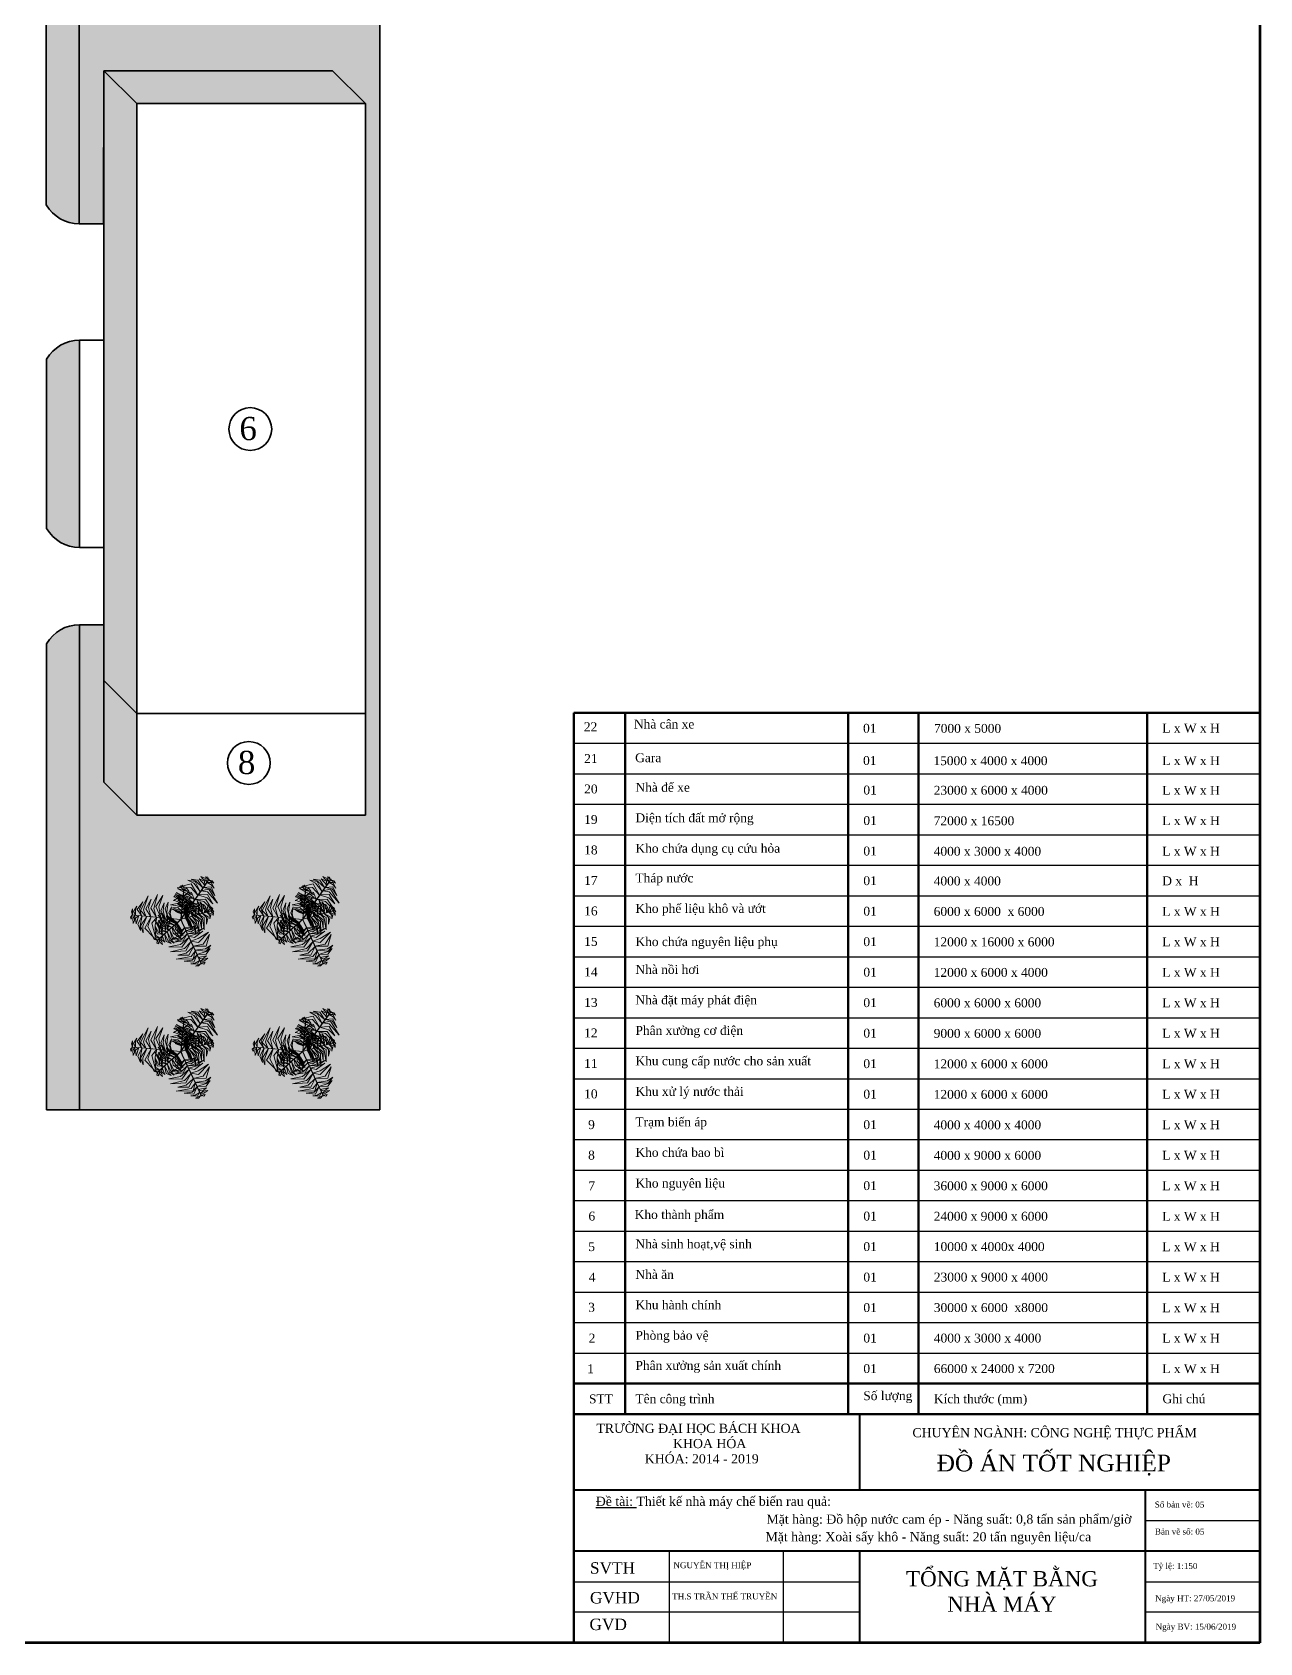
# Model space of a CAD drawing. Header units: inches. Extents: x -4475333 to 345677417, y -211198149 to 2125895.
# Drawn here: x -1512486 to -1464171, y 494714 to 558096 of the extents above; entities that cross this region are included whole.
import ezdxf

# ---------------------------------------------------------------- set-up
doc = ezdxf.new("R2010")
doc.units = ezdxf.units.IN
doc.header["$LTSCALE"] = 150
doc.header["$MEASUREMENT"] = 0
for name, color, linetype, lineweight in [('cb', 1, 'Continuous', 50), ('EEEE', 7, 'Continuous', 0), ('KHUNG BVE', 7, 'Continuous', 0)]:
    doc.layers.add(name, color=color, linetype=linetype, lineweight=lineweight)
for name, color, linetype in [('Co ban', 21, 'Continuous'), ('khung tên', 100, 'Continuous'), ('m', 3, 'Continuous'), ('net lien', 1, 'Continuous')]:
    doc.layers.add(name, color=color, linetype=linetype)
doc.styles.add('NAM', font='arial.ttf', dxfattribs={"height": 200})
doc.styles.get("Standard").update_dxf_attribs({"font": 'times.ttf', "height": 100})

# ---------------------------------------------------------------- blocks, each defined once
blk = doc.blocks.new('A$C39A4002C')
at = {"color": 7, "lineweight": 5}
for points in [[(885, 913, -228), (822, 970, -255), (782, 988, -260), (841, 980, -263)], [(901, 936, -244), (852, 991, -272), (898, 972, -266)], [(922, 966, -276), (884, 991, -289), (866, 1012, -306), (906, 994, -303)], [(933, 981, -300), (907, 1010, -322), (927, 1007, -328)], [(913, 952, -256), (916, 952, -256), (940, 987, -309), (937, 987, -309)], [(475, 658, -222), (454, 733, -235), (488, 854, -265), (430, 736, -233)], [(710, 833, 92), (643, 856, 78), (646, 855, 70), (653, 871, 82)], [(769, 749, -246), (738, 785, -246), (656, 848, -273), (730, 812, -231)], [(715, 893, 91), (679, 900, 81), (659, 912, 73), (693, 914, 79)], [(811, 807, -222), (759, 853, -236), (665, 904, -261), (786, 871, -230)], [(839, 848, -216), (778, 915, -234), (680, 921, -258), (782, 946, -234)], [(784, 769, -227), (719, 832, -245), (681, 856, -255), (767, 819, -233)], [(718, 914, 84), (688, 930, 72), (704, 937, 73)], [(707, 807, 88), (710, 807, 88), (717, 876, 96), (714, 876, 96)], [(712, 838, 91), (758, 859, 84), (786, 854, 71), (756, 876, 87)], [(714, 876, 96), (717, 876, 96), (721, 922, 81), (718, 922, 81)], [(718, 888, 91), (751, 893, 81), (761, 887, 77), (742, 910, 78)], [(862, 880, -212), (804, 952, -229), (753, 979, -242), (817, 968, -226)], [(778, 761, -228), (781, 761, -228), (871, 888, -211), (868, 888, -211)], [(839, 850, -216), (921, 826, -231), (972, 772, -249), (924, 855, -225)], [(867, 886, -212), (924, 877, -221), (1011, 778, -252), (935, 902, -216)], [(868, 888, -211), (871, 888, -211), (916, 952, -257), (913, 952, -257)], [(890, 916, -232), (948, 903, -260), (989, 846, -262), (956, 921, -270)], [(923, 959, -272), (958, 938, -289), (982, 909, -287), (956, 960, -305)], [(934, 982, -302), (979, 954, -323), (965, 975, -327)], [(269, 675, -302), (270, 728, -323), (259, 704, -327)], [(294, 677, -272), (294, 717, -289), (308, 753, -287), (277, 705, -305)], [(348, 670, -232), (329, 726, -260), (359, 791, -262), (310, 724, -270)], [(385, 664, -212), (365, 719, -221), (407, 843, -252), (338, 715, -216)], [(430, 658, -216), (410, 741, -231), (431, 813, -249), (384, 729, -225)], [(518, 652, -226), (500, 747, -244), (533, 844, -269), (474, 748, -241)], [(551, 649, -245), (536, 713, -238), (545, 782, -264), (516, 711, -212)], [(582, 644, -283), (568, 700, -277), (580, 787, -309), (554, 730, -265)], [(609, 644, -318), (599, 689, -314), (609, 746, -337), (586, 693, -298)], [(701, 743, 32), (647, 758, 25), (600, 765, 2), (658, 776, 45)], [(696, 701, -21), (660, 712, -16), (604, 729, -32), (643, 721, 3)], [(698, 712, 4), (628, 734, -1), (618, 737, -9), (666, 739, 16)], [(704, 775, 60), (635, 801, 58), (626, 803, 15), (662, 821, 71)], [(706, 800, 82), (638, 831, 84), (629, 834, 71), (641, 844, 96)], [(696, 692, -63), (664, 703, -53), (629, 716, -63), (669, 706, -31)], [(695, 684, -101), (663, 696, -87), (641, 707, -88), (666, 700, -67)], [(752, 723, -284), (726, 758, -280), (666, 807, -297), (740, 767, -259)], [(736, 701, -319), (712, 738, -311), (668, 780, -318), (722, 748, -292)], [(694, 693, -61), (714, 699, -48), (784, 700, -72), (737, 705, -31)], [(694, 671, -163), (696, 671, -163), (700, 705, -2), (697, 705, -2)], [(697, 705, -2), (700, 705, -2), (710, 807, 88), (707, 807, 88)], [(697, 702, -20), (723, 709, -5), (778, 709, -24), (720, 715, 23)], [(698, 719, 10), (775, 735, 10), (814, 724, -18), (775, 752, 26)], [(703, 776, 61), (769, 794, 64), (788, 788, 45), (760, 810, 81)], [(703, 747, 34), (763, 765, 39), (822, 753, 7), (765, 781, 53)], [(707, 806, 87), (751, 822, 93), (789, 822, 56), (748, 840, 109)], [(710, 664, -376), (713, 664, -376), (781, 761, -228), (778, 761, -228)], [(730, 648, -222), (730, 681, -208), (726, 731, -208), (734, 681, -188)], [(738, 650, -184), (737, 683, -174), (730, 745, -183), (742, 680, -152)], [(747, 652, -142), (744, 690, -136), (734, 773, -153), (747, 709, -117)], [(757, 655, -116), (753, 728, -122), (746, 763, -130), (771, 694, -105)], [(751, 726, -283), (806, 709, -277), (875, 656, -309), (839, 707, -265)], [(787, 664, -89), (782, 719, -95), (758, 800, -119), (803, 715, -76)], [(770, 750, -245), (834, 731, -238), (888, 688, -264), (842, 749, -212)], [(818, 672, -61), (818, 746, -63), (773, 803, -106), (833, 762, -50)], [(790, 777, -226), (881, 745, -244), (949, 669, -269), (894, 768, -241)], [(816, 811, -222), (892, 792, -235), (980, 702, -265), (906, 812, -233)], [(843, 679, -38), (847, 754, -37), (834, 798, -50), (860, 756, -25)], [(875, 688, -29), (872, 758, -42), (859, 789, -50), (890, 754, -39)], [(899, 694, -26), (903, 756, -37), (919, 720, -28)], [(916, 699, -25), (919, 699, -25), (964, 711, -40), (961, 711, -40)], [(933, 704, -30), (926, 741, -40), (930, 763, -48), (944, 732, -42)], [(953, 709, -37), (958, 742, -48), (970, 731, -48)], [(955, 710, -38), (975, 671, -51), (976, 692, -49)], [(270, 675, -300), (258, 637, -322), (250, 656, -328)], [(305, 671, -256), (308, 671, -256), (265, 675, -309), (263, 675, -309)], [(288, 673, -276), (286, 626, -289), (276, 601, -306), (272, 644, -303)], [(325, 670, -244), (301, 599, -272), (295, 648, -266)], [(383, 664, -211), (386, 664, -211), (308, 671, -257), (305, 671, -257)], [(353, 667, -228), (335, 583, -255), (340, 540, -260), (316, 595, -263)], [(393, 663, -212), (359, 577, -229), (361, 520, -242), (339, 581, -226)], [(432, 660, -216), (404, 573, -234), (449, 485, -258), (376, 561, -234)], [(538, 650, -228), (541, 650, -228), (386, 664, -211), (383, 664, -211)], [(481, 655, -222), (468, 587, -236), (471, 481, -261), (438, 602, -230)], [(568, 528, -34), (525, 546, -28), (465, 629, -65), (515, 531, -11)], [(543, 507, -29), (495, 523, -36), (471, 574, -50), (485, 510, -34)], [(528, 651, -227), (506, 563, -245), (504, 519, -255), (493, 612, -233)], [(611, 568, -86), (555, 596, -82), (494, 674, -114), (543, 586, -67)], [(592, 547, -60), (530, 579, -56), (495, 626, -76), (527, 560, -40)], [(553, 649, -246), (537, 603, -246), (524, 501, -273), (518, 583, -231)], [(634, 586, -111), (566, 626, -110), (520, 691, -139), (555, 613, -95)], [(656, 639, -376), (659, 639, -376), (541, 650, -228), (538, 650, -228)], [(584, 646, -284), (566, 607, -280), (554, 531, -297), (551, 614, -259)], [(647, 598, -140), (604, 627, -125), (563, 664, -145), (602, 621, -97)], [(655, 603, -182), (617, 628, -169), (565, 675, -193), (596, 640, -152)], [(644, 595, -122), (647, 595, -122), (570, 527, -33), (567, 527, -33)], [(611, 643, -319), (591, 605, -311), (576, 545, -318), (577, 608, -292)], [(659, 609, -220), (629, 630, -210), (596, 661, -229), (625, 628, -192)], [(616, 570, -89), (645, 523, -95), (702, 460, -119), (625, 517, -76)], [(639, 591, -116), (675, 527, -122), (697, 499, -130), (644, 550, -105)], [(670, 618, -284), (673, 618, -284), (647, 595, -122), (644, 595, -122)], [(647, 598, -142), (666, 565, -136), (713, 496, -153), (673, 547, -117)], [(654, 604, -184), (670, 575, -174), (704, 522, -183), (663, 576, -152)], [(656, 639, -376), (659, 639, -376), (693, 636, -553), (690, 636, -553)], [(660, 610, -222), (675, 580, -208), (701, 537, -208), (671, 578, -188)], [(670, 618, -284), (673, 618, -284), (693, 637, -482), (691, 637, -482)], [(710, 664, -376), (713, 664, -376), (693, 636, -553), (690, 636, -553)], [(704, 605, -376), (707, 605, -376), (693, 636, -553), (690, 636, -553)], [(694, 671, -163), (696, 671, -163), (694, 643, -362), (691, 643, -362)], [(718, 644, -284), (720, 644, -284), (693, 637, -482), (691, 637, -482)], [(695, 685, -99), (706, 690, -89), (752, 689, -108), (708, 694, -72)], [(704, 605, -376), (707, 605, -376), (757, 498, -228), (754, 498, -228)], [(718, 644, -284), (720, 644, -284), (754, 653, -122), (751, 653, -122)], [(723, 564, -319), (767, 566, -311), (826, 583, -318), (771, 552, -292)], [(731, 648, -220), (749, 616, -210), (765, 573, -229), (753, 615, -192)], [(735, 539, -284), (777, 544, -280), (850, 571, -297), (778, 527, -259)], [(737, 702, -318), (782, 688, -314), (825, 652, -337), (791, 698, -298)], [(738, 651, -182), (760, 612, -169), (786, 547, -193), (774, 592, -152)], [(747, 653, -140), (773, 607, -125), (793, 556, -145), (777, 612, -97)], [(751, 653, -122), (754, 653, -122), (853, 681, -33), (850, 681, -33)], [(764, 657, -111), (807, 591, -110), (820, 513, -139), (823, 598, -95)], [(792, 663, -86), (830, 613, -82), (851, 516, -114), (846, 617, -67)], [(819, 674, -60), (860, 618, -56), (871, 560, -76), (871, 633, -40)], [(849, 680, -34), (880, 645, -28), (896, 544, -65), (895, 654, -11)], [(850, 681, -32), (853, 681, -32), (919, 699, -25), (916, 699, -25)], [(880, 687, -29), (916, 652, -36), (916, 596, -50), (931, 659, -34)], [(929, 699, -30), (946, 670, -40), (946, 640, -44), (958, 685, -43)], [(486, 455, -38), (451, 480, -51), (459, 461, -49)], [(504, 475, -30), (477, 494, -40), (463, 521, -44), (472, 475, -43)], [(516, 481, -25), (519, 481, -25), (484, 450, -40), (482, 450, -40)], [(487, 456, -37), (498, 424, -48), (482, 429, -48)], [(503, 469, -30), (525, 439, -40), (532, 417, -48), (506, 439, -42)], [(567, 527, -32), (570, 527, -32), (519, 481, -25), (516, 481, -25)], [(529, 493, -26), (553, 436, -37), (523, 461, -28)], [(548, 509, -29), (581, 448, -42), (607, 426, -50), (564, 443, -39)], [(573, 532, -38), (603, 463, -37), (634, 429, -50), (592, 455, -25)], [(762, 479, -226), (688, 417, -244), (588, 396, -269), (701, 393, -241)], [(592, 549, -61), (625, 482, -63), (690, 452, -106), (618, 462, -50)], [(779, 439, -222), (724, 383, -235), (602, 352, -265), (734, 361, -233)], [(737, 538, -283), (695, 499, -277), (614, 466, -309), (676, 472, -265)], [(724, 563, -318), (689, 531, -314), (636, 511, -337), (693, 518, -298)], [(748, 510, -245), (700, 464, -238), (636, 438, -264), (712, 448, -212)], [(748, 511, -246), (795, 520, -246), (890, 560, -273), (822, 514, -231)], [(754, 498, -228), (757, 498, -228), (822, 356, -211), (819, 356, -211)], [(758, 489, -227), (845, 514, -245), (885, 534, -255), (810, 478, -233)], [(778, 446, -222), (843, 468, -236), (934, 524, -261), (845, 435, -230)], [(798, 401, -216), (888, 420, -234), (941, 503, -258), (912, 402, -234)], [(818, 358, -212), (781, 313, -221), (652, 288, -252), (798, 291, -216)], [(801, 400, -216), (739, 341, -231), (666, 324, -249), (762, 324, -225)], [(832, 323, -232), (792, 279, -260), (722, 272, -262), (804, 263, -270)], [(815, 366, -212), (907, 380, -229), (955, 410, -242), (913, 360, -226)], [(819, 356, -211), (822, 356, -211), (855, 285, -257), (852, 285, -257)], [(832, 329, -228), (913, 355, -255), (948, 381, -260), (912, 333, -263)], [(843, 303, -244), (917, 319, -272), (877, 288, -266)], [(852, 285, -256), (855, 285, -256), (873, 247, -309), (870, 247, -309)], [(859, 270, -276), (901, 291, -289), (927, 296, -306), (892, 270, -303)], [(853, 273, -272), (818, 253, -289), (780, 247, -287), (837, 244, -305)], [(867, 252, -302), (821, 227, -323), (846, 229, -327)], [(867, 253, -300), (905, 261, -322), (893, 245, -328)]]:
    blk.add_3dface(points, dxfattribs=at)

msp = doc.modelspace()

# ---------------------------------------------------------------- hatches: boundary and pattern name
at = {"layer": 'KHUNG BVE', "linetype": 'Continuous', "lineweight": 9, "ltscale": 10}
h = msp.add_hatch(dxfattribs=at)
h.set_pattern_fill('GRASS', color=256, scale=1000, style=0)
h.set_pattern_definition([(90, (-6287869.84, -919464.7), (-707.10678, 707.10678), [187.5, -1226.71356]), (45, (-6287869.8, -919464.7), (-707.10678, 707.10678), [187.5, -812.5]), (135, (-6287869.8, -919464.7), (-707.10678, -707.10678), [187.5, -812.5])])
h.paths.add_polyline_path([(-1518871.4, 588957.5), (-1506871.4, 588957.5), (-1506871.4, 582957.5), (-1514065.9, 582957.5), (-1514065.9, 581572.5), (-1510634.5, 581572.5), (-1510634.5, 572960.3), (-1509676, 572960.3), (-1509676, 574924.9), (-1503676, 574924.9), (-1502379.8, 573628.8), (-1502379.8, 567628.8), (-1508379.8, 567628.8), (-1509676, 568924.9), (-1509676, 570673.2), (-1510634.5, 570673.2), (-1510634.5, 562683.6), (-1509676, 562683.6), (-1509676, 563794.6), (-1505676, 563794.6), (-1505003.6, 563122.2), (-1505003.6, 560122.2), (-1509003.6, 560122.2), (-1509676, 560794.6), (-1509676, 561398.8), (-1510634.5, 561398.8), (-1510634.5, 550555.9), (-1509676, 550555.9), (-1509665.1, 556580.6), (-1500665.1, 556580.6), (-1499368.9, 555284.5), (-1499368.9, 527284.5), (-1508368.9, 527284.5), (-1509665.1, 528580.6), (-1509665.1, 534779.8), (-1510622.7, 534779.8), (-1510623.5, 515688.8), (-1498804.2, 515688.8), (-1498804.2, 590688.8), (-1630804.2, 590688.8), (-1630804.2, 576346.6), (-1618780.8, 576346.6), (-1618780.8, 577174.6), (-1628039.4, 577174.6), (-1629335, 578470), (-1629335, 590470), (-1612335, 590470), (-1611039.4, 589174.6), (-1611039.4, 581572.5), (-1602114, 581572.5), (-1602114, 582914), (-1605114, 582914), (-1606410.2, 584210.1), (-1606410.2, 590210.1), (-1597410.2, 590271.5), (-1596114, 588975.4), (-1596114, 582914), (-1599114, 582914), (-1599114, 581572.5), (-1590623.9, 581572.5), (-1590623.9, 583000.9), (-1591623.9, 583000.9), (-1592296.3, 583673.3), (-1592296.3, 587673.3), (-1588296.3, 587673.3), (-1587623.9, 587000.9), (-1587623.9, 583000.9), (-1588623.9, 583000.9), (-1588623.9, 581572.5), (-1581556.7, 581572.5), (-1581556.7, 582957.5), (-1583556.7, 582957.5), (-1584852.9, 584253.6), (-1584852.9, 590253.6), (-1578852.9, 590253.6), (-1577556.7, 588957.5), (-1577556.7, 582957.5), (-1579556.7, 582957.5), (-1579556.7, 581572.5), (-1572257.3, 581572.5), (-1572257.3, 584392.9), (-1574143.2, 586197.5, -1.0800973), (-1571399.1, 589091.5), (-1569479.1, 587171.7, -0.2483349), (-1568603.7, 585517.8, -0.1506824), (-1568951.1, 584391.5), (-1568951.1, 581572.5), (-1560055.6, 581572.5), (-1560055.6, 583028.5), (-1563555.6, 583028.5), (-1564851.8, 584324.6), (-1564851.8, 590324.6), (-1554616.4, 590324.6), (-1553320.2, 589028.5), (-1553320.2, 583028.5), (-1557055.6, 583028.5), (-1557055.6, 581572.5), (-1544632.6, 581572.5), (-1544632.6, 583343.6), (-1549132.6, 583343.6), (-1549805.1, 584016), (-1549805.1, 590016), (-1537805.1, 590016), (-1537132.6, 589343.6), (-1537132.6, 583343.6), (-1541632.6, 583343.6), (-1541632.6, 581572.5), (-1529711, 581572.5), (-1529711, 582957.5), (-1533211, 582957.5), (-1533883.5, 583629.8), (-1533883.5, 587629.8), (-1523883.5, 587629.8), (-1523211, 586957.5), (-1523211, 582957.5), (-1526711, 582957.5), (-1526711, 581572.5), (-1517355.4, 581572.5), (-1517355.4, 582957.5), (-1518871.4, 582957.5)])
h = msp.add_hatch(dxfattribs=at)
h.set_pattern_fill('AR-BRSTD', color=256, scale=100, style=0)
h.set_pattern_definition([(0, (-5708281.57, -919464.67), (0, 266.7), []), (90, (-5708281.57, -919464.67), (-400, 266.7), [266.7, -266.7])])
h.paths.add_polyline_path([(-1510623.5, 534779.8, 0.2664696), (-1511922, 534032.3), (-1511922, 515688.8), (-1510623.5, 515688.8)])
h.paths.add_polyline_path([(-1510622.7, 545976.4, 0.2664696), (-1511921.2, 545228.9), (-1511922, 538566.2, 0.2664696), (-1510623.5, 537818.7)])
h.paths.add_polyline_path([(-1510634.5, 561398.8, 0.2664696), (-1511932.9, 560651.3), (-1511932.9, 551303.4, 0.2664696), (-1510634.5, 550555.9)])
h.paths.add_polyline_path([(-1510634.5, 581572.5), (-1514065.9, 581572.5, 0.3264118), (-1512744.4, 580565.8), (-1511932.9, 580565.8), (-1511932.9, 573707.8, 0.2664746), (-1510634.5, 572960.3)])
h.paths.add_polyline_path([(-1510634.5, 570673.2, 0.2664696), (-1511932.9, 569925.7), (-1511932.9, 563431.1, 0.2664746), (-1510634.5, 562683.6)])
at = {"layer": 'net lien', "linetype": 'Continuous', "lineweight": 9, "ltscale": 10}
h = msp.add_hatch(color=256, dxfattribs=at)
h.paths.add_polyline_path([(-1508368.9, 555284.5), (-1509665.1, 556580.6), (-1509665.1, 534779.8), (-1509664.3, 534779.8), (-1509664.3, 532579.8), (-1508368.9, 531284.5)])
h.paths.add_polyline_path([(-1508368.9, 531284.5), (-1509664.3, 532579.8), (-1509664.3, 528579.8), (-1508368.9, 527284.5)])
h.paths.add_polyline_path([(-1500665.1, 556580.6), (-1509665.1, 556580.6), (-1508368.9, 555284.5), (-1499368.9, 555284.5)])

# ---------------------------------------------------------------- linework, layer by layer
at = {"layer": 'Co ban', "linetype": 'Continuous', "lineweight": -2, "ltscale": 10}
for p, q in [((-1498804.2, 590688.8), (-1498804.2, 515688.8)), ((-1509665.1, 556580.6), (-1509676, 550555.9)), ((-1509676, 550555.9), (-1510634.4, 550555.9)), ((-1510623.5, 534779.8), (-1509664.3, 534779.8)), ((-1510622.7, 534779.8), (-1509664.3, 534779.8)), ((-1510622.7, 534779.8), (-1509664.3, 534779.8)), ((-1509664.3, 534779.8), (-1509664.3, 528580.6)), ((-1510623.5, 515688.8), (-1498804.2, 515688.8))]:
    msp.add_line(p, q, dxfattribs=at)
at = {"layer": 'EEEE', "color": 1, "linetype": 'Continuous', "lineweight": 70, "ltscale": 10}
msp.add_lwpolyline([(-1464172.9, 494713.5), (-1637272.9, 494713.5), (-1637272.9, 617863.5), (-1464172.9, 617863.5), (-1464172.9, 494713.5)], close=True, dxfattribs=at)
at = {"layer": 'KHUNG BVE', "linetype": 'Continuous', "lineweight": 35, "ltscale": 10}
for p, q in [((-1498804.2, 515688.8), (-1498804.2, 590688.8)), ((-1510634.5, 561398.8), (-1510634.5, 550555.9)), ((-1510634.5, 550555.9), (-1510634.5, 561398.8)), ((-1511932.9, 551303.4), (-1511932.9, 560651.3)), ((-1509665.1, 556580.6), (-1509676, 550555.9)), ((-1509665.1, 556580.6), (-1508368.9, 555284.5)), ((-1509665.1, 556580.6), (-1500665.1, 556580.6)), ((-1509665.1, 556580.6), (-1509665.1, 528580.6)), ((-1500665.1, 556580.6), (-1509665.1, 556580.6)), ((-1500665.1, 556580.6), (-1499368.9, 555284.5)), ((-1499368.9, 555284.5), (-1500665.1, 556580.6)), ((-1508368.9, 555284.5), (-1499368.9, 555284.5)), ((-1508368.9, 531284.5), (-1508368.9, 555284.5)), ((-1499368.9, 555284.5), (-1499368.9, 531284.5)), ((-1499368.9, 527284.5), (-1499368.9, 555284.5)), ((-1509676, 550555.9), (-1510634.5, 550555.9)), ((-1510634.4, 550555.9), (-1509676, 550555.9)), ((-1510623.5, 537818.7), (-1510622.7, 545976.4)), ((-1510622.7, 545976.4), (-1509664.3, 545976.4)), ((-1511922, 538566.2), (-1511921.2, 545228.9)), ((-1509665.1, 538636.5), (-1509665.1, 542636.5)), ((-1510623.5, 537818.7), (-1509665.1, 537818.7)), ((-1510623.5, 534779.8), (-1510623.5, 515688.8)), ((-1510623.5, 515688.8), (-1510622.7, 534779.8)), ((-1510622.7, 534779.8), (-1509664.3, 534779.8)), ((-1509664.3, 534779.8), (-1509665.1, 528580.6)), ((-1511922, 515688.8), (-1511922, 534032.3)), ((-1509665.1, 532580.6), (-1508368.9, 531284.5)), ((-1508368.9, 531284.5), (-1499368.9, 531284.5)), ((-1508368.9, 531284.5), (-1508368.9, 527284.5)), ((-1508368.9, 527284.5), (-1508368.9, 531284.5)), ((-1499368.9, 531284.5), (-1499368.9, 527284.5)), ((-1509665.1, 528580.6), (-1508368.9, 527284.5)), ((-1509665.1, 528580.6), (-1508368.9, 527284.5)), ((-1499368.9, 527284.5), (-1508368.9, 527284.5)), ((-1508368.9, 527284.5), (-1499368.9, 527284.5)), ((-1510623.5, 515688.8), (-1511922, 515688.8)), ((-1498804.2, 515688.8), (-1510623.5, 515688.8))]:
    msp.add_line(p, q, dxfattribs=at)
at = {"layer": 'KHUNG BVE', "linetype": 'Continuous', "lineweight": 50, "ltscale": 10}
for p, q in [((-1491174.9, 531313.5), (-1464174.9, 531313.5)), ((-1491163.1, 531313.5), (-1491171, 494713.5)), ((-1491163.1, 531313.5), (-1464174.9, 531313.5)), ((-1489148.4, 531313.5), (-1489144.4, 503713.5)), ((-1480373.1, 503713.5), (-1480373.1, 531313.5)), ((-1477599.8, 531313.5), (-1477599.8, 503713.5)), ((-1468599.8, 503713.5), (-1468599.8, 531313.5)), ((-1464174.9, 531313.5), (-1464171, 494713.5)), ((-1489144.4, 521713.5), (-1489144.4, 527713.5)), ((-1480373.1, 527713.5), (-1480373.1, 519313.5)), ((-1468599.8, 527713.5), (-1468599.8, 519313.5)), ((-1489144.4, 520513.5), (-1489144.4, 526513.5)), ((-1480373.1, 526513.5), (-1480373.1, 518113.5)), ((-1468599.8, 526513.5), (-1468599.8, 518113.5)), ((-1489144.4, 519313.5), (-1489144.4, 525313.5)), ((-1480373.1, 525313.5), (-1480373.1, 516913.5)), ((-1468599.8, 525313.5), (-1468599.8, 516913.5)), ((-1489144.4, 518113.5), (-1489144.4, 524113.5)), ((-1480373.1, 524113.5), (-1480373.1, 515713.5)), ((-1468599.8, 524113.5), (-1468599.8, 515713.5)), ((-1489144.4, 516913.5), (-1489144.4, 522913.5)), ((-1480373.1, 522913.5), (-1480373.1, 514513.5)), ((-1468599.8, 522913.5), (-1468599.8, 514513.5)), ((-1489144.4, 515713.5), (-1489144.4, 521713.5)), ((-1480373.1, 521713.5), (-1480373.1, 513313.5)), ((-1468599.8, 521713.5), (-1468599.8, 513313.5)), ((-1489144.4, 514513.5), (-1489144.4, 520513.5)), ((-1480373.1, 520513.5), (-1480373.1, 512113.5)), ((-1468599.8, 520513.5), (-1468599.8, 512113.5)), ((-1489144.4, 513313.5), (-1489144.4, 519313.5)), ((-1480373.1, 519313.5), (-1480373.1, 510913.5)), ((-1468599.8, 519313.5), (-1468599.8, 510913.5)), ((-1489144.4, 512113.5), (-1489144.4, 518113.5)), ((-1480373.1, 518113.5), (-1480373.1, 509713.5)), ((-1468599.8, 518113.5), (-1468599.8, 509713.5)), ((-1489144.4, 506113.5), (-1489144.4, 516913.5)), ((-1489144.4, 507313.5), (-1489144.4, 516913.5)), ((-1489144.4, 508513.5), (-1489144.4, 516913.5)), ((-1489144.4, 509713.5), (-1489144.4, 516913.5)), ((-1489144.4, 510913.5), (-1489144.4, 516913.5)), ((-1480373.1, 516913.5), (-1480373.1, 506113.5)), ((-1480373.1, 516913.5), (-1480373.1, 507313.5)), ((-1480373.1, 516913.5), (-1480373.1, 508513.5)), ((-1468599.8, 516913.5), (-1468599.8, 506113.5)), ((-1468599.8, 516913.5), (-1468599.8, 507313.5)), ((-1468599.8, 516913.5), (-1468599.8, 508513.5)), ((-1489144.4, 504913.5), (-1489144.4, 515713.5)), ((-1468599.8, 515713.5), (-1468599.8, 504913.5)), ((-1489144.4, 503713.5), (-1489144.4, 514513.5)), ((-1480373.1, 514513.5), (-1480373.1, 503713.5)), ((-1468599.8, 514513.5), (-1468599.8, 503713.5)), ((-1491171, 504913.5), (-1480373.1, 504913.5)), ((-1491171, 504913.5), (-1480373.1, 504913.5)), ((-1480373.1, 504913.5), (-1464171, 504913.5)), ((-1479897, 504913.5), (-1464171, 504913.5)), ((-1491174.7, 503713.7), (-1491174.7, 497732.5))]:
    msp.add_line(p, q, dxfattribs=at)
at = {"layer": 'KHUNG BVE', "linetype": 'Continuous', "lineweight": 25, "ltscale": 10}
for p, q in [((-1491171, 530113.5), (-1464171, 530113.5)), ((-1491171, 528913.5), (-1464171, 528913.5)), ((-1491171, 527713.5), (-1464171, 527713.5)), ((-1491171, 527713.5), (-1464171, 527713.5)), ((-1491171, 526513.5), (-1464171, 526513.5)), ((-1491171, 526513.5), (-1464171, 526513.5)), ((-1491171, 525313.5), (-1464171, 525313.5)), ((-1491171, 525313.5), (-1464171, 525313.5)), ((-1491171, 524113.5), (-1464171, 524113.5)), ((-1491171, 524113.5), (-1464171, 524113.5)), ((-1491171, 522913.5), (-1464171, 522913.5)), ((-1491171, 522913.5), (-1464171, 522913.5)), ((-1491171, 521713.5), (-1464171, 521713.5)), ((-1491171, 521713.5), (-1464171, 521713.5)), ((-1491171, 520513.5), (-1464171, 520513.5)), ((-1491171, 520513.5), (-1464171, 520513.5)), ((-1491171, 519313.5), (-1464171, 519313.5)), ((-1491171, 519313.5), (-1464171, 519313.5)), ((-1491171, 518113.5), (-1464171, 518113.5)), ((-1491171, 518113.5), (-1464171, 518113.5)), ((-1491171, 516913.5), (-1464171, 516913.5)), ((-1491171, 516913.5), (-1464171, 516913.5)), ((-1491171, 516913.5), (-1464171, 516913.5)), ((-1491171, 515713.5), (-1464171, 515713.5)), ((-1491171, 515713.5), (-1464171, 515713.5)), ((-1491171, 514513.5), (-1464171, 514513.5)), ((-1491171, 514513.5), (-1464171, 514513.5)), ((-1491171, 513313.5), (-1464171, 513313.5)), ((-1491171, 512113.5), (-1464171, 512113.5)), ((-1477599.8, 512113.5), (-1468599.8, 512113.7)), ((-1491171, 510913.5), (-1464171, 510913.5)), ((-1491171, 509713.5), (-1464171, 509713.5)), ((-1491171, 508513.5), (-1464171, 508513.5)), ((-1491171, 507313.5), (-1464171, 507313.5)), ((-1491171, 506113.5), (-1464171, 506113.5)), ((-1468672.9, 500713.7), (-1469797.9, 500713.5)), ((-1464172.9, 500713.5), (-1464172.9, 494713.7)), ((-1464172.9, 499513.7), (-1468672.9, 499513.7)), ((-1482922.9, 498313.7), (-1487422.9, 498313.4)), ((-1487422.9, 498313.4), (-1487422.9, 494713.7)), ((-1482922.9, 494713.7), (-1482922.9, 498313.7)), ((-1491172.9, 497113.7), (-1479922.9, 497113.7)), ((-1468672.9, 497113.7), (-1464172.9, 497113.7)), ((-1479922.9, 495913.7), (-1491172.9, 495913.7)), ((-1464172.9, 495913.7), (-1468672.9, 495913.7)), ((-1464172.9, 494713.7), (-1464172.9, 495913.7)), ((-1491172.6, 494713.5), (-1487422.6, 494713.5)), ((-1468742.7, 494714.1), (-1464242.6, 494713.7))]:
    msp.add_line(p, q, dxfattribs=at)
at = {"layer": 'KHUNG BVE', "linetype": 'Continuous', "lineweight": 40, "ltscale": 10}
for p, q in [((-1479922.9, 503713.7), (-1479922.9, 500713.7)), ((-1464172.9, 500713.7), (-1491172.9, 500713.7)), ((-1468672.9, 500713.7), (-1479922.9, 500714.4)), ((-1468672.9, 494714.1), (-1468672.9, 500713.7)), ((-1464172.9, 498313.7), (-1491172.9, 498313.7)), ((-1479922.9, 498313.7), (-1479922.9, 494713.7)), ((-1464242.6, 494713.7), (-1491242.6, 494713.7)), ((-1464172.9, 494713.7), (-1491172.9, 494713.7)), ((-1491172.6, 494713.5), (-1464242.6, 494713.7))]:
    msp.add_line(p, q, dxfattribs=at)
at = {"layer": 'KHUNG BVE', "linetype": 'Continuous', "lineweight": -2, "ltscale": 10}
for p, q in [((-1478725, 494713.6), (-1478650.2, 494713.6)), ((-1475732.8, 494713.6), (-1477528.1, 494713.6))]:
    msp.add_line(p, q, dxfattribs=at)
at = {"layer": 'KHUNG BVE', "linetype": 'Continuous', "lineweight": 50, "ltscale": 10}
msp.add_lwpolyline([(-1464172.9, 503713.7), (-1491172.6, 503713.7), (-1491172.6, 494713.5), (-1464172.9, 494713.5)], close=True, dxfattribs=at)
at = {"layer": 'KHUNG BVE', "linetype": 'Continuous', "lineweight": 35, "ltscale": 10}
for centre, start, end in [((-1510632.2, 552061.3), 210.230866, 269.914377), ((-1510620.5, 544470.9), 90.085623, 149.769134), ((-1510621.3, 539324.2), 210.230866, 269.914377), ((-1510621.3, 533274.3), 90.085623, 149.769134)]:
    msp.add_arc(centre, 1505.4, start, end, dxfattribs=at)
at = {"layer": 'khung tên'}
msp.add_line((-1464184.6, 496509), (-1464184.5, 497406.7), dxfattribs=at)
at = {"layer": 'm', "color": 11, "lineweight": 35}
for centre in [(-1503902.4, 542479.5), (-1503963.9, 529337.5)]:
    msp.add_circle(centre, 841.2, dxfattribs=at)

# ---------------------------------------------------------------- block references
at = {"lineweight": 35, "xscale": 4.500000039115548, "yscale": 4.500000048428774, "zscale": 4.5}
for p in [(-1509748.3, 520318, 271.7), (-1504950.4, 520318, 271.7), (-1509748.3, 515122.2, 271.7), (-1504950.4, 515122.2, 271.7)]:
    msp.add_blockref('A$C39A4002C', p, dxfattribs=at)

# ---------------------------------------------------------------- texts
at = {"layer": 'cb', "color": 4, "lineweight": 35, "char_height": 911.25, "width": 1306.675, "attachment_point": 3, "style": 'NAM'}
for s, insert in [('{\\fTimes New Roman|b0|i0|c0|p18;6}', (-1503643, 542955.3)), ('{\\fTimes New Roman|b0|i0|c0|p18;8}', (-1503704.5, 529813.3))]:
    msp.add_mtext(s, dxfattribs=dict(at, insert=insert))
at = {"layer": 'KHUNG BVE', "linetype": 'Continuous', "lineweight": 50, "ltscale": 10, "char_height": 350, "width": 7193.87, "attachment_point": 1}
for s, insert in [('{\\fTimes New Roman|b0|i0|c0|p18;    22}', (-1491301.9, 530937.5)), ('{\\fTimes New Roman|b0|i0|c0|p18;Nhà cân xe}', (-1488803.7, 531044.2)), ('{\\fTimes New Roman|b0|i0|c0|p18;01}', (-1479784.6, 530878.8)), ('{\\fTimes New Roman|b0|i0|c0|p18;7000 x 5000}', (-1476993.5, 530874.1)), ('{\\fTimes New Roman|b0|i0|c0|p18;L x W x H}', (-1468009.2, 530884.7)), ('{\\fTimes New Roman|b0|i0|c0|p18;    21}', (-1491290.3, 529689.3)), ('{\\fTimes New Roman|b0|i0|c0|p18;Gara}', (-1488755.9, 529718)), ('{\\fTimes New Roman|b0|i0|c0|p18;01}', (-1479784.6, 529610.3)), ('{\\fTimes New Roman|b0|i0|c0|p18;15000 x 4000 x 4000}', (-1477017, 529601.8)), ('{\\fTimes New Roman|b0|i0|c0|p18;    20}', (-1491290.3, 528489.3)), ('{\\fTimes New Roman|b0|i0|c0|p18;Nhà để xe}', (-1488744.4, 528554.3)), ('{\\fTimes New Roman|b0|i0|c0|p18;01}', (-1479773.1, 528446.6)), ('{\\fTimes New Roman|b0|i0|c0|p18;23000 x 6000 x 4000}', (-1477005.5, 528438.1)), ('{\\fTimes New Roman|b0|i0|c0|p18;Diện tích đất mở rộng}', (-1488744.4, 527354.3)), ('{\\fTimes New Roman|b0|i0|c0|p18;    19}', (-1491290.3, 527289.3)), ('{\\fTimes New Roman|b0|i0|c0|p18;01}', (-1479773.1, 527246.6)), ('{\\fTimes New Roman|b0|i0|c0|p18;72000 x 16500}', (-1477005.5, 527238.1)), ('{\\fTimes New Roman|b0|i0|c0|p18;    18}', (-1491290.3, 526089.3)), ('{\\fTimes New Roman|b0|i0|c0|p18;Kho chứa dụng cụ cứu hỏa}', (-1488744.4, 526154.3)), ('{\\fTimes New Roman|b0|i0|c0|p18;01}', (-1479773.1, 526046.6)), ('{\\fTimes New Roman|b0|i0|c0|p18;4000 x 3000 x 4000}', (-1477005.5, 526038.1)), ('{\\fTimes New Roman|b0|i0|c0|p18;    17}', (-1491290.3, 524889.3)), ('{\\fTimes New Roman|b0|i0|c0|p18;Tháp nước}', (-1488744.4, 524987.5)), ('{\\fTimes New Roman|b0|i0|c0|p18;01}', (-1479773.1, 524879.8)), ('{\\fTimes New Roman|b0|i0|c0|p18;4000 x 4000}', (-1477005.5, 524868.9)), ('{\\fTimes New Roman|b0|i0|c0|p18;    16}', (-1491290.3, 523689.3)), ('{\\fTimes New Roman|b0|i0|c0|p18;Kho phế liệu khô và ướt}', (-1488744.4, 523787.5)), ('{\\fTimes New Roman|b0|i0|c0|p18;01}', (-1479773.1, 523679.8)), ('{\\fTimes New Roman|b0|i0|c0|p18;6000 x 6000  x 6000}', (-1477005.5, 523671.3)), ('{\\fTimes New Roman|b0|i0|c0|p18;    15}', (-1491290.3, 522489.3)), ('{\\fTimes New Roman|b0|i0|c0|p18;Kho chứa nguyên liệu phụ}', (-1488744.4, 522481)), ('{\\fTimes New Roman|b0|i0|c0|p18;01}', (-1479773.1, 522479.8)), ('{\\fTimes New Roman|b0|i0|c0|p18;12000 x 16000 x 6000}', (-1477005.5, 522471.3)), ('{\\fTimes New Roman|b0|i0|c0|p18;    14}', (-1491290.3, 521289.3)), ('{\\fTimes New Roman|b0|i0|c0|p18;Nhà nồi hơi}', (-1488744.4, 521387.5)), ('{\\fTimes New Roman|b0|i0|c0|p18;01}', (-1479773.1, 521279.8)), ('{\\fTimes New Roman|b0|i0|c0|p18;12000 x 6000 x 4000}', (-1477005.5, 521271.3)), ('{\\fTimes New Roman|b0|i0|c0|p18;    13}', (-1491290.3, 520089.3)), ('{\\fTimes New Roman|b0|i0|c0|p18;Nhà đặt máy phát điện}', (-1488744.4, 520187.5)), ('{\\fTimes New Roman|b0|i0|c0|p18;01}', (-1479773.1, 520079.8)), ('{\\fTimes New Roman|b0|i0|c0|p18;6000 x 6000 x 6000}', (-1477005.5, 520071.3)), ('{\\fTimes New Roman|b0|i0|c0|p18;    12}', (-1491290.3, 518889.3)), ('{\\fTimes New Roman|b0|i0|c0|p18;Phân xưởng cơ điện}', (-1488744.4, 518987.5)), ('{\\fTimes New Roman|b0|i0|c0|p18;01}', (-1479773.1, 518879.8)), ('{\\fTimes New Roman|b0|i0|c0|p18;9000 x 6000 x 6000}', (-1477005.5, 518871.3)), ('{\\fTimes New Roman|b0|i0|c0|p18;    11}', (-1491290.3, 517689.3)), ('{\\fTimes New Roman|b0|i0|c0|p18;Khu cung cấp nước cho sản xuất}', (-1488744.4, 517787.5)), ('{\\fTimes New Roman|b0|i0|c0|p18;01}', (-1479773.1, 517679.8)), ('{\\fTimes New Roman|b0|i0|c0|p18;12000 x 6000 x 6000}', (-1477005.5, 517671.3)), ('{\\fTimes New Roman|b0|i0|c0|p18;Khu xử lý nước thải}', (-1488744.4, 516587.5)), ('{\\fTimes New Roman|b0|i0|c0|p18;    10}', (-1491290.3, 516489.3)), ('{\\fTimes New Roman|b0|i0|c0|p18;01}', (-1479773.1, 516479.8)), ('{\\fTimes New Roman|b0|i0|c0|p18;12000 x 6000 x 6000}', (-1477005.5, 516471.3)), ('{\\fTimes New Roman|b0|i0|c0|p18;Trạm biến áp}', (-1488744.4, 515387.5)), ('{\\fTimes New Roman|b0|i0|c0|p18;    9}', (-1491135.7, 515280.5)), ('{\\fTimes New Roman|b0|i0|c0|p18;01}', (-1479773.1, 515279.8)), ('{\\fTimes New Roman|b0|i0|c0|p18;4000 x 4000 x 4000}', (-1477005.5, 515271.3)), ('{\\fTimes New Roman|b0|i0|c0|p18;    8}', (-1491135.7, 514080.5)), ('{\\fTimes New Roman|b0|i0|c0|p18;Kho chứa bao bì}', (-1488744.4, 514187.5)), ('{\\fTimes New Roman|b0|i0|c0|p18;01}', (-1479773.1, 514079.8)), ('{\\fTimes New Roman|b0|i0|c0|p18;4000 x 9000 x 6000}', (-1477005.5, 514071.3)), ('{\\fTimes New Roman|b0|i0|c0|p18;    7}', (-1491124.8, 512870.9)), ('{\\fTimes New Roman|b0|i0|c0|p18;Kho nguyên liệu}', (-1488744.9, 512978.2)), ('{\\fTimes New Roman|b0|i0|c0|p18;01}', (-1479773.1, 512879.8)), ('{\\fTimes New Roman|b0|i0|c0|p18;36000 x 9000 x 6000}', (-1477005.5, 512873.9)), ('{\\fTimes New Roman|b0|i0|c0|p18;    6}', (-1491121.7, 511680.4)), ('\\pt1980;Kho thành phẩm', (-1488774.2, 511742.8)), ('{\\fTimes New Roman|b0|i0|c0|p18;01}', (-1479773.1, 511679.8)), ('{\\fTimes New Roman|b0|i0|c0|p18;24000 x 9000 x 6000}', (-1477006.1, 511673.8)), ('{\\fTimes New Roman|b0|i0|c0|p18;    5}', (-1491129, 510479)), ('{\\fTimes New Roman|b0|i0|c0|p18;Nhà sinh hoạt,vệ sinh}', (-1488744.4, 510588.5)), ('{\\fTimes New Roman|b0|i0|c0|p18;01}', (-1479773.1, 510479.8)), ('{\\fTimes New Roman|b0|i0|c0|p18;10000 x 4000x 4000}', (-1476999.8, 510479.8)), ('{\\fTimes New Roman|b0|i0|c0|p18;    4}', (-1491110.9, 509275)), ('{\\fTimes New Roman|b0|i0|c0|p18;Nhà ăn}', (-1488744.4, 509384.7)), ('{\\fTimes New Roman|b0|i0|c0|p18;01}', (-1479773.1, 509279.8)), ('{\\fTimes New Roman|b0|i0|c0|p18;23000 x 9000 x 4000}', (-1476999.8, 509280.8)), ('{\\fTimes New Roman|b0|i0|c0|p18;    3}', (-1491130.6, 508093.3)), ('{\\fTimes New Roman|b0|i0|c0|p18;Khu hành chính}', (-1488744.4, 508188.5)), ('{\\fTimes New Roman|b0|i0|c0|p18;01}', (-1479773.1, 508079.8)), ('{\\fTimes New Roman|b0|i0|c0|p18;30000 x 6000  x8000}', (-1476999.8, 508080.8)), ('{\\fTimes New Roman|b0|i0|c0|p18;    2}', (-1491112.9, 506879.6)), ('{\\fTimes New Roman|b0|i0|c0|p18;Phòng bảo vệ}', (-1488744.4, 506987.5)), ('{\\fTimes New Roman|b0|i0|c0|p18;01}', (-1479773.1, 506879.8)), ('{\\fTimes New Roman|b0|i0|c0|p18;4000 x 3000 x 4000}', (-1476999.8, 506880.8)), ('{\\fTimes New Roman|b0|i0|c0|p18;\\PPhân xưởng sản xuất chính}', (-1488744.4, 506386.2)), ('{\\fTimes New Roman|b0|i0|c0|p18;    1}', (-1491171.8, 505674.2)), ('{\\fTimes New Roman|b0|i0|c0|p18;01}', (-1479773.1, 505679.8)), ('{\\fTimes New Roman|b0|i0|c0|p18;66000 x 24000 x 7200}', (-1476999.8, 505679.8)), ('{\\fTimes New Roman|b0|i0|c0|p18;\\PSố lượng}', (-1479777, 505195.4)), ('{\\fTimes New Roman|b0|i0|c0|p18;STT}', (-1490571.6, 504486.4)), ('{\\fTimes New Roman|b0|i0|c0|p18;Tên công trình}', (-1488744.4, 504490.1)), ('{\\fTimes New Roman|b0|i0|c0|p18;Kích thước (mm)}', (-1476999.8, 504489.9)), ('{\\fTimes New Roman|b0|i0|c0|p18;Ghi chú}', (-1468000.7, 504490.7))]:
    msp.add_mtext(s, dxfattribs=dict(at, insert=insert))
at = {"layer": 'KHUNG BVE', "linetype": 'Continuous', "lineweight": 25, "ltscale": 10}
for s, insert, char_height, width, attachment_point in [('{\\fTimes New Roman|b0|i0|c0|p18;L x W x H}', (-1468009.2, 529605.1), 350, 7193.87, 1), ('{\\fTimes New Roman|b0|i0|c0|p18;L x W x H}', (-1468009.2, 528438), 350, 7193.87, 1), ('{\\fTimes New Roman|b0|i0|c0|p18;L x W x H}', (-1468009.2, 527241.2), 350, 7193.87, 1), ('{\\fTimes New Roman|b0|i0|c0|p18;L x W x H}', (-1468009.2, 526040.1), 350, 7193.87, 1), ('{\\fTimes New Roman|b0|i0|c0|p18;D x  H}', (-1468009.2, 524874.7), 350, 7193.87, 1), ('{\\fTimes New Roman|b0|i0|c0|p18;L x W x H}', (-1468009.2, 523674), 350, 7193.87, 1), ('{\\fTimes New Roman|b0|i0|c0|p18;L x W x H}', (-1468009.2, 522474.6), 350, 7193.87, 1), ('{\\fTimes New Roman|b0|i0|c0|p18;L x W x H}', (-1468009.2, 521274.4), 350, 7193.87, 1), ('{\\fTimes New Roman|b0|i0|c0|p18;L x W x H}', (-1468009.2, 520075.5), 350, 7193.87, 1), ('{\\fTimes New Roman|b0|i0|c0|p18;L x W x H}', (-1468009.2, 518876.3), 350, 7193.87, 1), ('{\\fTimes New Roman|b0|i0|c0|p18;L x W x H}', (-1468009.2, 517674.6), 350, 7193.87, 1), ('{\\fTimes New Roman|b0|i0|c0|p18;L x W x H}', (-1468009.2, 516475.2), 350, 7193.87, 1), ('{\\fTimes New Roman|b0|i0|c0|p18;L x W x H}', (-1468009.2, 515275.6), 350, 7193.87, 1), ('{\\fTimes New Roman|b0|i0|c0|p18;L x W x H}', (-1468009.2, 515274.7), 350, 7193.87, 1), ('{\\fTimes New Roman|b0|i0|c0|p18;L x W x H}', (-1468009.2, 514074.5), 350, 7193.87, 1), ('{\\fTimes New Roman|b0|i0|c0|p18;L x W x H}', (-1468009.2, 512874.7), 350, 7193.87, 1), ('{\\fTimes New Roman|b0|i0|c0|p18;L x W x H}', (-1468009.2, 511672.9), 350, 7193.87, 1), ('{\\fTimes New Roman|b0|i0|c0|p18;L x W x H}', (-1468009.2, 510475), 350, 7193.87, 1), ('{\\fTimes New Roman|b0|i0|c0|p18;L x W x H}', (-1468009.2, 509275.6), 350, 7193.87, 1), ('{\\fTimes New Roman|b0|i0|c0|p18;L x W x H}', (-1468009.2, 508074.8), 350, 7193.87, 1), ('{\\fTimes New Roman|b0|i0|c0|p18;L x W x H}', (-1468009.2, 506874.7), 350, 7193.87, 1), ('{\\fTimes New Roman|b0|i0|c0|p18;L x W x H}', (-1468009.2, 505675.3), 350, 7193.87, 1), ('TRƯỜNG ĐẠI HỌC BÁCH KHOA\\P        ^I^I KHOA HÓA\\P              KHÓA: 2014 - 2019', (-1490280.8, 503334.8), 360, 22364.664, 1), ('{\\fTimes New Roman|b0|i0|c0|p18;CHUYÊN NGÀNH: CÔNG NGHỆ THỰC PHẨM}', (-1477842.2, 503163), 360, 22364.664, 1), ('\\P     {\\fTimes New Roman|b0|i0|c0|p18;\\H0.9778x;ĐỒ ÁN TỐT NGHIỆP}', (-1478162.5, 503244.2), 675, 16986.13, 1), ('{\\fTimes New Roman|b0|i0|c0|p18;\\LĐề tài:\\l Thiết kế nhà máy chế biến rau quả:}', (-1490304.8, 500463.1), 360, 14909.776, 1), ('{\\fTimes New Roman|b0|i0|c0|p18;Mặt hàng: Đồ hộp nước cam ép - Năng suất: 0,8 tấn sản phẩm/giờ}', (-1483588.3, 499760.6), 360, 14411.162, 1), ('{\\fTimes New Roman|b0|i0|c0|p18;Mặt hàng: Xoài sấy khô - Năng suất: 20 tấn nguyên liệu/ca}', (-1483626.3, 499067.6), 360, 14909.776, 1), ('{\\fTimes New Roman|b0|i0|c0|p18;SVTH}', (-1490533.4, 497883.8), 450, 22364.664, 1), ('{\\fTimes New Roman|b0|i0|c0|p18;\\P}TỔNG MẶT BẰNG \\PNHÀ MÁY', (-1474317.4, 498535.3), 600, 11408.475, 2), ('{\\fTimes New Roman|b0|i0|c0|p18;GVHD}', (-1490533.4, 496711.1), 450, 22364.664, 1), ('{\\fTimes New Roman|b0|i0|c0|p18;GVD}', (-1490552.8, 495663.9), 450, 3482.966, 1)]:
    msp.add_mtext(s, dxfattribs=dict(at, insert=insert, char_height=char_height, width=width, attachment_point=attachment_point))
at = {"layer": 'KHUNG BVE', "linetype": 'Continuous', "lineweight": 50, "ltscale": 10, "char_height": 235.966, "width": 5637.824, "attachment_point": 1, "rotation": 0.000317}
for s, insert in [('{\\fTimes New Roman|b0|i0|c0|p18;Số bản vẽ: 05}', (-1468304.1, 500272.7)), ('{\\fTimes New Roman|b0|i0|c0|p18;Bản vẽ số: 05}', (-1468300.4, 499208.7)), ('{\\fTimes New Roman|b0|i0|c0|p18;NGUYỄN THỊ HIỆP}', (-1487250.6, 497883.5)), ('{\\fTimes New Roman|b0|i0|c163|p18;\\PTỷ lệ:\\fTimes New Roman|b0|i0|c0|p18; 1:150}', (-1468367.4, 498249.8)), ('{\\fTimes New Roman|b0|i0|c0|p18;TH.S TRẦN THẾ TRUYỀN}', (-1487299.1, 496657)), ('{\\fTimes New Roman|b0|i0|c0|p18;Ngày HT: 27/05/2019}', (-1468289.8, 496584.4)), ('{\\fTimes New Roman|b0|i0|c163|p18;\\PNgày BV:\\fTimes New Roman|b0|i0|c0|p18; 15/06/2019}', (-1468270.9, 495858.1))]:
    msp.add_mtext(s, dxfattribs=dict(at, insert=insert))

doc.saveas('drawing.dxf')
